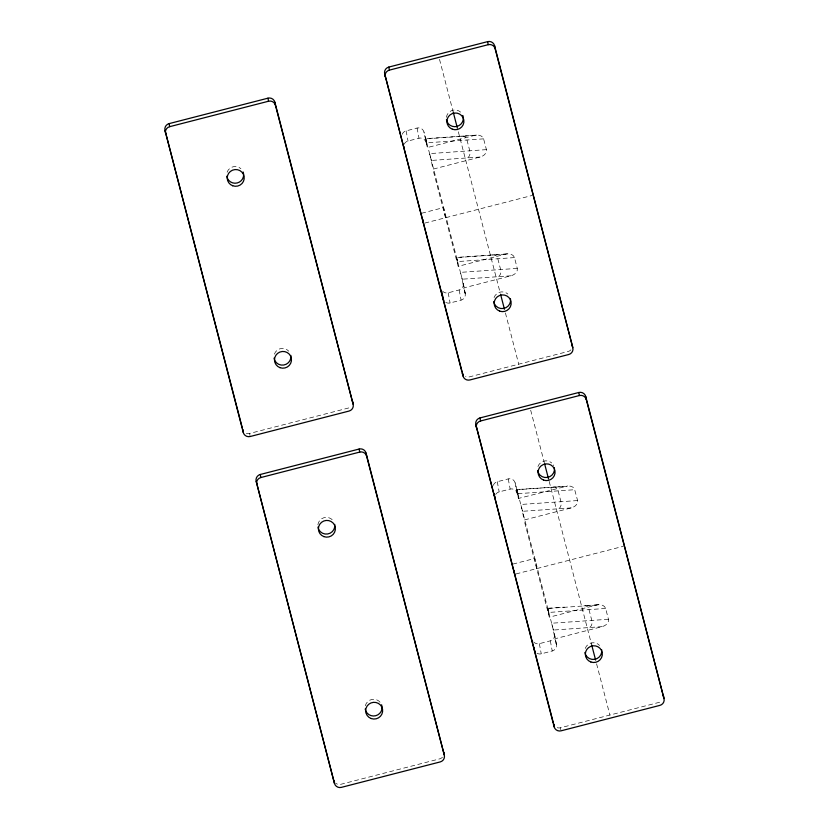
<?xml version="1.0" encoding="UTF-8"?>
<svg xmlns="http://www.w3.org/2000/svg" width="829" height="829" viewBox="0 0 829 829"><rect width="100%" height="100%" fill="white"/><g stroke="black" fill="none" stroke-linecap="round" stroke-linejoin="round"><path stroke-width="0.62" stroke-dasharray="4.14 3.11" d="M445.784 302.378A5.668 5.575 -10.6 0 0 450.085 302.958L461.069 300.139A5.668 5.575 -10.6 0 0 465.152 293.321L463.753 287.922L510.913 275.788C514.187 275.01 518.032 272.181 517.275 268.389L514.467 257.591C513.296 253.923 508.55 253.301 505.296 254.192L458.147 266.337L432.893 169.178L480.053 157.033C483.38 156.329 487.224 153.199 486.416 149.635L483.608 138.847C482.996 135.78 477.784 134.257 474.437 135.448L427.287 147.583L423.982 132.029A5.668 5.575 -10.6 0 0 417.091 128.039L406.106 130.868A5.668 5.575 -10.6 0 0 402.138 134.495M536.964 653.242A5.668 5.575 -10.6 0 0 541.254 653.822L552.238 650.993A5.668 5.575 -10.6 0 0 556.332 644.185L554.922 638.786L602.082 626.651C605.367 625.864 609.201 623.035 608.445 619.253L605.636 608.455C604.465 604.776 599.719 604.165 596.465 605.056L549.316 617.19L524.063 520.032L571.222 507.897C574.528 507.182 578.352 504.094 577.595 500.561L574.456 488.861L572.808 487.11L570.176 486.105L516.799 489.535M404.262 144.122A5.668 5.575 -10.6 0 1 408.003 141.023L418.987 138.205A5.668 5.575 -10.6 0 1 425.878 142.184M421.65 213.25L443.619 207.592L445.515 217.758M424.8 223.084L532.145 195.457M442.541 291.145A5.668 5.575 -10.6 0 0 448.178 292.803L459.162 289.974A5.668 5.575 -10.6 0 0 463.256 283.166L423.982 132.029M246.379 433.36A5.668 5.575 -10.6 0 0 249.612 433.463L348.47 408.013A5.668 5.575 -10.6 0 0 351.247 406.365M493.307 485.359A5.668 5.575 -10.6 0 1 497.276 481.732L508.26 478.903A5.668 5.575 -10.6 0 1 515.151 482.882L554.425 634.019L556.332 644.185M495.701 494.467A5.668 5.575 -10.6 0 1 499.172 491.887L510.156 489.058A5.668 5.575 -10.6 0 1 517.058 493.048L518.457 498.447L567.668 485.97M512.819 564.114L534.788 558.456L536.695 568.611M515.97 573.948L623.315 546.311M533.71 641.998A5.668 5.575 -10.6 0 0 539.347 643.667L550.332 640.838A5.668 5.575 -10.6 0 0 554.425 634.019M557.233 727.665A5.668 5.575 -10.6 0 0 560.466 727.769L659.324 702.329A5.668 5.575 -10.6 0 0 662.102 700.671M476.582 135.106L425.629 138.671M507.358 253.861L456.489 257.425M598.528 604.724L584.932 605.678M474.437 135.448L425.65 138.857L427.287 147.583M483.608 138.847L426.79 142.816L426.303 140.982M486.416 149.635L429.588 153.614L429.723 154.142M480.053 157.033L431.267 160.453L432.893 169.178M505.296 254.192L456.51 257.612L458.147 266.337M514.467 257.591L457.649 261.57L457.266 260.119M517.275 268.389L460.447 272.368L461.421 276.192M510.913 275.788L462.126 279.207L463.753 287.922M518.457 498.447L516.819 489.721L565.606 486.302M517.959 493.68L574.777 489.701M577.595 500.561L520.767 504.478L521.866 508.83M571.222 507.897L522.436 511.306L524.063 520.032M596.465 605.056L547.679 608.476L549.316 617.19M605.636 608.455L548.819 612.434L548.663 611.864M608.445 619.253L551.617 623.232L552.155 625.315M602.082 626.651L553.295 630.061L554.922 638.786M547.658 608.279L564.456 607.129M425.723 138.909L425.951 139.676M456.582 257.664L456.8 258.43M516.892 489.773L517.12 490.54M547.751 608.527L548.062 609.626M547.969 609.253L548.166 609.989M425.909 139.562L426.085 140.194M425.971 139.759L426.334 141.096M456.769 258.316L456.831 258.513M517.089 490.426L517.845 493.234M548.114 609.802L548.363 610.704M456.955 258.99L457.1 259.529M457.069 259.384L457.204 259.902M457.173 259.788L457.339 260.389M548.342 610.652L548.487 611.191M548.611 611.647L548.466 611.087M548.725 612.092L548.58 611.533M439.515 59.356L452.831 110.578M458.344 131.811L500.219 292.979M505.421 312.968L518.726 364.19M530.684 410.21L544.321 462.686M549.192 481.421L591.719 645.086M596.59 663.822L609.895 715.054M429.712 154.08L429.847 154.619M429.836 154.557L430.241 156.163M552.124 625.19L552.529 626.797M430.189 155.966L430.5 157.189M552.477 626.61L552.57 626.983M430.479 157.127L430.624 157.676M553.078 629.076L553.264 629.926M522.218 510.322L522.405 511.172M431.039 159.427L431.235 160.308M461.929 278.337L462.095 279.062M556.435 644.672L554.528 634.517M465.256 293.818L463.359 283.653M550.332 640.838L552.238 650.993M515.151 482.882L517.058 493.048M560.466 727.769L560.85 729.8M539.347 643.667L541.254 653.822M508.26 478.903L510.156 489.058M463.256 283.166L465.152 293.321M497.276 481.732L499.172 491.887M459.162 289.974L461.069 300.139M448.178 292.803L450.085 302.958M417.091 128.039L418.987 138.205M406.106 130.868L408.003 141.023M249.612 433.463L249.995 435.494M583.844 605.937A5.668 3.99 86 0 1 588.994 609.616L591.802 620.413A5.668 3.99 86 0 1 589.45 627.532M552.984 487.193A5.668 3.99 86 0 1 558.135 490.872L560.943 501.659A5.668 3.99 86 0 1 558.601 508.778M537.959 466.52A8.508 8.363 -10.6 0 1 551.751 462.976M553.347 464.914A8.508 8.363 -10.6 0 1 553.731 465.618M585.233 648.433A8.508 8.363 -10.6 0 1 599.626 645.48M570.932 349.817A5.668 5.575 -10.6 0 1 568.155 351.465L469.297 376.915A5.668 5.575 -10.6 0 1 465.525 376.594M492.675 255.083A5.668 3.99 86 0 1 497.825 258.762L500.633 269.56A5.668 3.99 86 0 1 498.281 276.668M461.815 136.329A5.668 3.99 86 0 1 466.965 140.008L469.774 150.805A5.668 3.99 86 0 1 467.421 157.924M446.406 117.314A8.508 8.363 -10.6 0 1 460.582 112.112M494.063 297.57A8.508 8.363 -10.6 0 1 507.856 294.015M442.417 757.219A5.668 5.575 -10.6 0 1 439.639 758.877L340.781 784.317A5.668 5.575 -10.6 0 1 335.548 783.063M365.309 705.8A8.508 8.363 -10.6 0 1 380.48 702.681M317.89 524.716A8.508 8.363 -10.6 0 1 332.678 520.125M274.378 354.118A8.508 8.363 -10.6 0 1 288.772 351.175M227.105 172.214A8.508 8.363 -10.6 0 1 240.897 168.66"/><path stroke-width="1.24" d="M169.106 123.625L267.964 98.174A5.668 5.575 -10.6 0 1 274.855 102.164L353.133 404.251A5.668 5.575 -10.6 0 1 349.04 411.06L250.182 436.51A5.668 5.575 -10.6 0 1 243.291 432.531L165.012 130.433A5.668 5.575 -10.6 0 1 169.106 123.625L169.676 126.671A5.668 5.575 -10.6 0 0 165.582 133.49M388.791 67.076L487.649 41.626A5.668 5.575 -10.6 0 1 494.54 45.616L572.818 347.703A5.668 5.575 -10.6 0 1 568.725 354.511L469.867 379.962A5.668 5.575 -10.6 0 1 462.976 375.972L384.697 73.885A5.668 5.575 -10.6 0 1 388.791 67.076L389.361 70.123A5.668 5.575 -10.6 0 0 385.267 76.942M169.676 126.671L268.534 101.231A5.668 5.575 -10.6 0 1 275.425 105.21L353.133 404.251M389.361 70.123L488.219 44.683A5.668 5.575 -10.6 0 1 495.11 48.662L572.818 347.703M260.275 474.489L359.133 449.038A5.668 5.575 -10.6 0 1 366.024 453.028L444.303 755.115A5.668 5.575 -10.6 0 1 440.209 761.924L341.351 787.374A5.668 5.575 -10.6 0 1 334.46 783.384L256.182 481.297A5.668 5.575 -10.6 0 1 260.275 474.489L260.845 477.535A5.668 5.575 -10.6 0 0 256.752 484.343M479.96 417.94L578.818 392.49A5.668 5.575 -10.6 0 1 585.709 396.469L663.988 698.567A5.668 5.575 -10.6 0 1 659.894 705.375L561.036 730.826A5.668 5.575 -10.6 0 1 554.145 726.836L475.867 424.749A5.668 5.575 -10.6 0 1 479.96 417.94L480.53 420.987A5.668 5.575 -10.6 0 0 476.437 427.795M260.845 477.535L359.703 452.085A5.668 5.575 -10.6 0 1 366.594 456.074L444.303 755.115M480.53 420.987L579.388 395.537A5.668 5.575 -10.6 0 1 586.279 399.526L663.988 698.567M453.152 111.822L457.37 128.07M500.55 294.222L504.446 309.217M544.643 463.929L548.539 478.924M591.719 645.086L595.616 660.081M384.697 73.885L462.074 371.672M475.867 424.749L553.254 722.536M165.012 130.433L242.389 428.23M256.182 481.297L334.46 783.384M585.709 396.469L586.279 399.526M578.818 392.49L579.388 395.537M494.54 45.616L495.11 48.662M487.649 41.626L488.219 44.683M554.145 726.836L553.575 723.79A5.668 5.575 -10.6 0 0 554.176 725.22M533.886 647.294L534.363 649.843M514.011 570.456L514.726 574.269M494.136 493.618L495.089 498.695A5.668 5.575 -10.6 0 1 494.913 497.162M462.976 375.972L462.406 372.926A5.668 5.575 -10.6 0 0 463.007 374.356M442.002 292.627L443.183 298.979A5.668 5.575 -10.6 0 0 443.784 300.409M422.842 219.602L423.546 223.405M366.024 453.028L366.594 456.074M359.133 449.038L359.703 452.085M274.855 102.164L275.425 105.21M267.964 98.174L268.534 101.231M243.291 432.531L242.721 429.474A5.668 5.575 -10.6 0 0 243.311 430.904M663.418 695.51A5.668 5.575 -10.6 0 1 663.552 697.603M535.265 651.729A5.668 5.575 -10.6 0 1 534.508 650.319M554.404 467.794A8.508 8.363 -10.6 0 1 547.368 477.431A8.508 8.363 -10.6 0 1 537.617 470.561M601.667 649.698A8.508 8.363 -10.6 0 1 594.631 659.335A8.508 8.363 -10.6 0 1 584.88 652.475M572.248 344.657A5.668 5.575 -10.6 0 1 572.373 346.74M403.91 147.842A5.668 5.575 -10.6 0 1 403.744 146.298M462.851 115.48A8.508 8.363 -10.6 0 1 456.945 126.412A8.508 8.363 -10.6 0 1 446.448 119.708M510.498 298.844A8.508 8.363 -10.6 0 1 503.462 308.481A8.508 8.363 -10.6 0 1 493.711 301.611M334.491 781.768A5.668 5.575 -10.6 0 1 333.89 780.338M443.733 752.058A5.668 5.575 -10.6 0 1 443.867 754.152M381.609 704.795A8.508 8.363 -10.6 0 1 375.692 715.728A8.508 8.363 -10.6 0 1 365.195 709.023M334.719 524.342A8.508 8.363 -10.6 0 1 327.683 533.98A8.508 8.363 -10.6 0 1 317.932 527.109M352.563 401.205A5.668 5.575 -10.6 0 1 352.688 403.288M290.813 355.392A8.508 8.363 -10.6 0 1 283.777 365.029A8.508 8.363 -10.6 0 1 274.026 358.159M243.166 172.028A8.508 8.363 -10.6 0 1 237.26 182.96A8.508 8.363 -10.6 0 1 226.763 176.256M543.555 480.064A8.508 8.363 -10.6 0 0 554.974 470.841A8.508 8.363 -10.6 0 0 541.213 465.774A8.508 8.363 -10.6 0 0 543.555 480.064M590.828 661.977A8.508 8.363 -10.6 0 0 602.237 652.744A8.508 8.363 -10.6 0 0 588.476 647.677A8.508 8.363 -10.6 0 0 590.828 661.977M452.385 129.21A8.508 8.363 -10.6 0 0 463.805 119.977A8.508 8.363 -10.6 0 0 450.033 114.91A8.508 8.363 -10.6 0 0 452.385 129.21M499.659 311.113A8.508 8.363 -10.6 0 0 511.068 301.891A8.508 8.363 -10.6 0 0 497.307 296.813A8.508 8.363 -10.6 0 0 499.659 311.113M371.143 718.525A8.508 8.363 -10.6 0 0 382.552 709.292A8.508 8.363 -10.6 0 0 368.791 704.225A8.508 8.363 -10.6 0 0 371.143 718.525M323.87 536.612A8.508 8.363 -10.6 0 0 335.289 527.389A8.508 8.363 -10.6 0 0 321.528 522.322A8.508 8.363 -10.6 0 0 323.87 536.612M279.964 367.661A8.508 8.363 -10.6 0 0 291.383 358.439A8.508 8.363 -10.6 0 0 277.622 353.361A8.508 8.363 -10.6 0 0 279.964 367.661M232.7 185.758A8.508 8.363 -10.6 0 0 244.12 176.525A8.508 8.363 -10.6 0 0 230.348 171.458A8.508 8.363 -10.6 0 0 232.7 185.758"/></g></svg>
